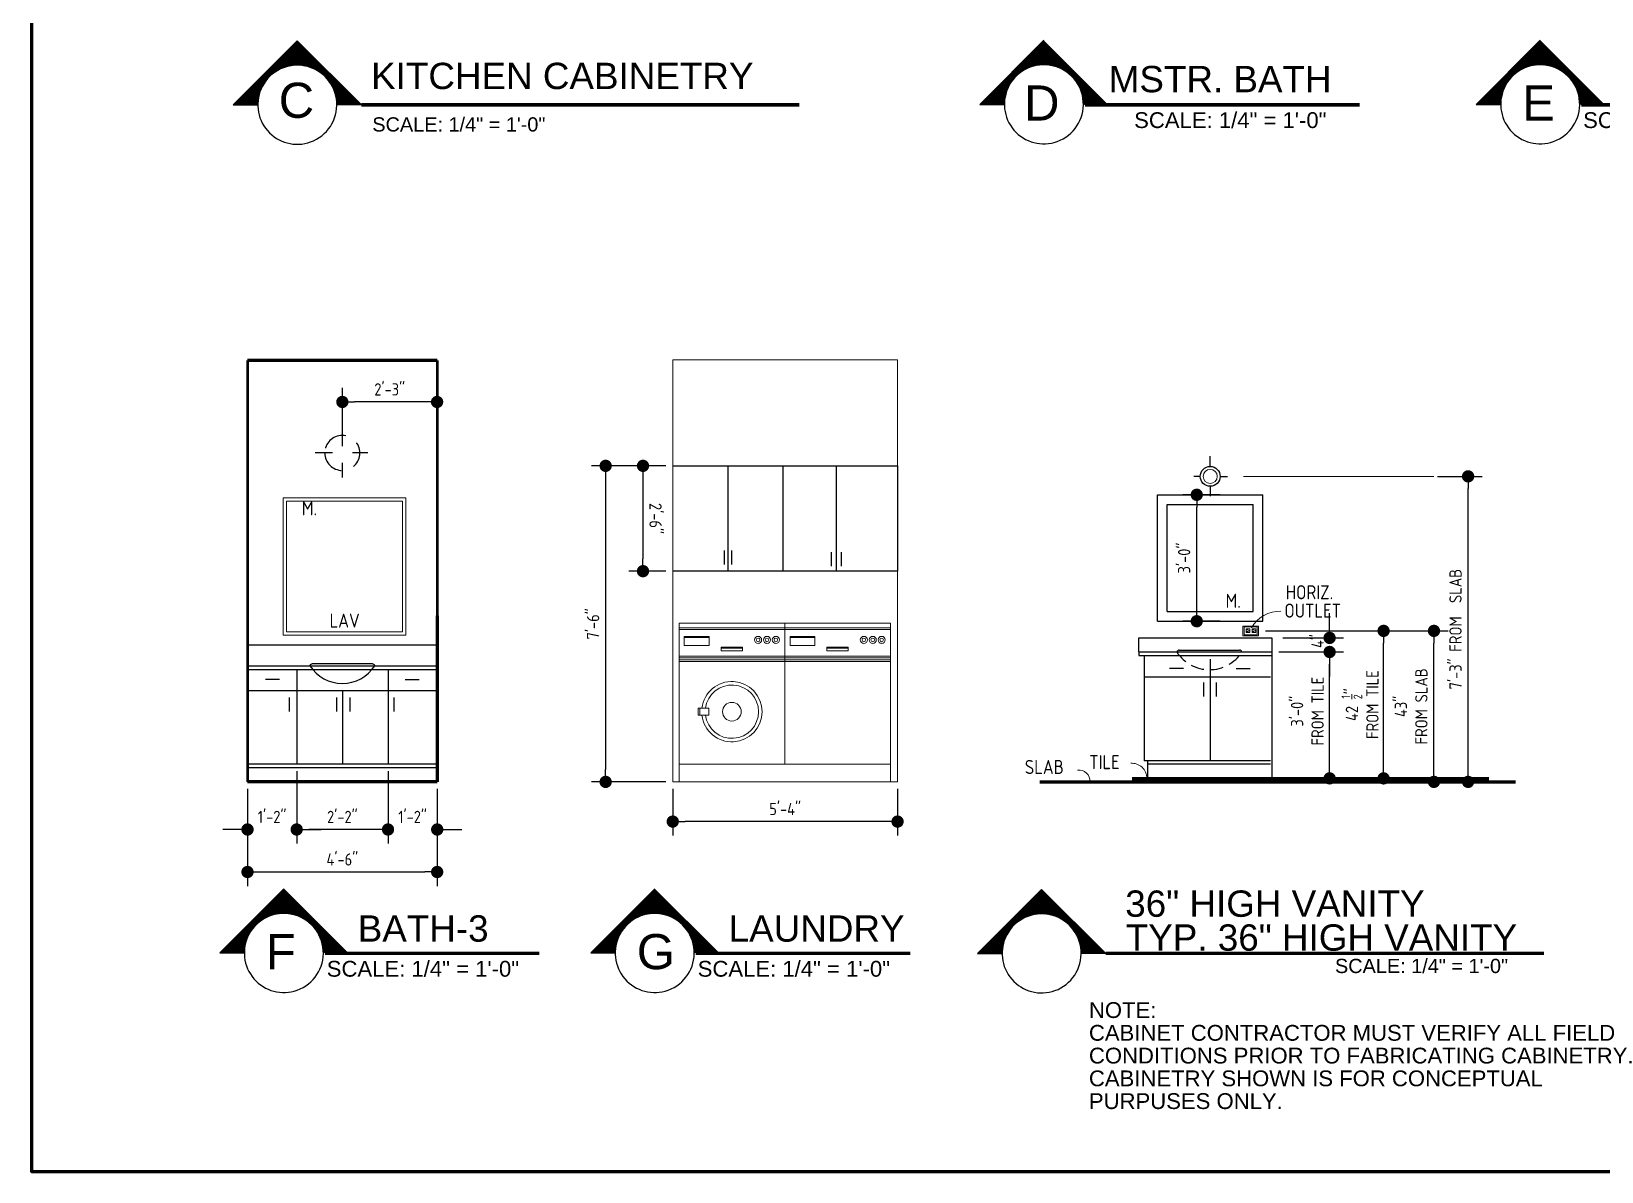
# Model space of a CAD drawing. Header units: feet. Extents: x 57903 to 63568, y -124112 to -112262.
# Drawn here: x 58342.2 to 58789.2, y -124112 to -123787.4 of the extents above; entities that cross this region are included whole.
import ezdxf

# ---------------------------------------------------------------- set-up
doc = ezdxf.new("R2010")
doc.units = ezdxf.units.FT
doc.header["$LTSCALE"] = 30
doc.header["$MEASUREMENT"] = 0
for name, pattern in [('HIDDEN', [0.375, 0.25, -0.125]), ('Hidden 1_8_', [0.1875, 0.125, -0.0625]), ('Solid', [0])]:
    doc.linetypes.add(name, pattern=pattern)
for name, color, linetype, lineweight in [('CABS', 3, 'Continuous', 13), ('DIMS', 137, 'Continuous', 15), ('HATCH', 123, 'Continuous', 0), ('L1', 251, 'Continuous', 13), ('WALL', 7, 'Continuous', 50), ('WALLS', 7, 'Continuous', 60)]:
    doc.layers.add(name, color=color, linetype=linetype, lineweight=lineweight)
for name, color, linetype in [('DETAILS2', 9, 'Continuous'), ('DIM', 4, 'Continuous'), ('ELECTRICAL', 164, 'HIDDEN')]:
    doc.layers.add(name, color=color, linetype=linetype)
doc.styles.add('ARCH', font='ARCHITXT.SHX')
doc.styles.add('SWIS72', font='swissel.ttf', dxfattribs={"height": 4.5})
doc.styles.add('TEXT1', font='ARCHITXT.shx')
doc.dimstyles.new('ARCHITECTURAL', dxfattribs={"dimtxt": 3.5, "dimasz": 3.5, "dimexe": 4, "dimexo": 2, "dimgap": 1.5, "dimtad": 1, "dimdec": 1, "dimzin": 3, "dimdsep": 46, "dimlunit": 4, "dimtxsty": 'ARCH', "dimblk": 'DOT', "dimcen": 0.0625, "dimadec": 0, "dimazin": 0, "dimtfac": 1, "dimtdec": 1, "dimtix": 1, "dimtofl": 0, "dimtmove": 1, "dimatfit": 2, "dimldrblk": 'DOTSMALL', "dimfxl": 1, "dimtolj": 1, "dimtzin": 0, "dimarcsym": 0})

# ---------------------------------------------------------------- blocks, each defined once
blk = doc.blocks.new('_Dot')
at = {"layer": 'DIMS', "color": 0, "lineweight": -2}
blk.add_line((-0.5, 0), (-1, 0), dxfattribs=at)
at = {"layer": 'DIMS', "color": 0, "const_width": 0.5}
blk.add_lwpolyline([(-0.25, 0, 1), (0.25, 0, 1)], format="xyb", close=True, dxfattribs=at)
blk = doc.blocks.new('*D802')
at = {"layer": 'Defpoints', "color": 0, "transparency": 16777216}
for p in [(58417.69, -123996.06, 0.08), (58403.69, -124001.07, 0), (58403.69, -124014.63)]:
    blk.add_point(p, dxfattribs=at)
at = {"layer": 'DIMS', "color": 0, "lineweight": -2, "transparency": 16777216}
for p, q in [((58417.69, -123998.06), (58417.69, -124018.63)), ((58403.69, -124003.07), (58403.69, -124018.63)), ((58400.19, -124014.63), (58396.69, -124014.63)), ((58421.19, -124014.63), (58424.69, -124014.63))]:
    blk.add_line(p, q, dxfattribs=at)
at = {"layer": 'DIMS', "color": 0, "lineweight": -2, "transparency": 16777216, "xscale": 3.5, "yscale": 3.5, "zscale": 3.5}
blk.add_blockref('_Dot', (58403.69, -124014.63), dxfattribs=at)
at = {"layer": 'DIMS', "color": 0, "lineweight": -2, "transparency": 16777216, "xscale": 3.5, "yscale": 3.5, "zscale": 3.5, "rotation": 180}
blk.add_blockref('_Dot', (58417.69, -124014.63), dxfattribs=at)
at = {"layer": 'DIMS', "color": 0, "transparency": 16777216, "insert": (58410.69, -124011.05), "char_height": 3.5, "attachment_point": 5, "style": 'ARCH'}
blk.add_mtext('\\A1;1\'-2"', dxfattribs=at)
blk = doc.blocks.new('_DotSmall')
at = {"layer": 'DIMS', "color": 0, "const_width": 0.5}
blk.add_lwpolyline([(-0.0625, 0, 1), (0.0625, 0, 1)], format="xyb", close=True, dxfattribs=at)
blk = doc.blocks.new('*D803')
at = {"layer": 'Defpoints', "color": 0, "transparency": 16777216}
for p in [(58443.69, -123996.06, 0.09), (58457.69, -124001.07), (58457.69, -124014.63)]:
    blk.add_point(p, dxfattribs=at)
at = {"layer": 'DIMS', "color": 0, "lineweight": -2, "transparency": 16777216}
for p, q in [((58443.69, -123998.06), (58443.69, -124018.63)), ((58457.69, -124003.07), (58457.69, -124018.63)), ((58440.19, -124014.63), (58436.69, -124014.63)), ((58461.19, -124014.63), (58464.69, -124014.63))]:
    blk.add_line(p, q, dxfattribs=at)
at = {"layer": 'DIMS', "color": 0, "lineweight": -2, "transparency": 16777216, "xscale": 3.5, "yscale": 3.5, "zscale": 3.5}
blk.add_blockref('_Dot', (58443.69, -124014.63), dxfattribs=at)
at = {"layer": 'DIMS', "color": 0, "lineweight": -2, "transparency": 16777216, "xscale": 3.5, "yscale": 3.5, "zscale": 3.5, "rotation": 180}
blk.add_blockref('_Dot', (58457.69, -124014.63), dxfattribs=at)
at = {"layer": 'DIMS', "color": 0, "transparency": 16777216, "insert": (58450.69, -124011.05), "char_height": 3.5, "attachment_point": 5, "style": 'ARCH'}
blk.add_mtext('\\A1;1\'-2"', dxfattribs=at)
blk = doc.blocks.new('*D806')
at = {"layer": 'Defpoints', "color": 0, "transparency": 16777216}
for p in [(58403.69, -124005.33, -10.15), (58457.69, -124005.33, -10.15), (58457.69, -124026.73)]:
    blk.add_point(p, dxfattribs=at)
at = {"layer": 'DIMS', "color": 0, "lineweight": -2, "transparency": 16777216}
for p, q in [((58403.69, -124007.33), (58403.69, -124030.73)), ((58457.69, -124007.33), (58457.69, -124030.73)), ((58407.19, -124026.73), (58454.19, -124026.73))]:
    blk.add_line(p, q, dxfattribs=at)
at = {"layer": 'DIMS', "color": 0, "lineweight": -2, "transparency": 16777216, "xscale": 3.5, "yscale": 3.5, "zscale": 3.5, "rotation": 180}
blk.add_blockref('_Dot', (58403.69, -124026.73), dxfattribs=at)
at = {"layer": 'DIMS', "color": 0, "lineweight": -2, "transparency": 16777216, "xscale": 3.5, "yscale": 3.5, "zscale": 3.5}
blk.add_blockref('_Dot', (58457.69, -124026.73), dxfattribs=at)
at = {"layer": 'DIMS', "color": 0, "transparency": 16777216, "insert": (58430.69, -124023.15), "char_height": 3.5, "attachment_point": 5, "style": 'ARCH'}
blk.add_mtext('\\A1;4\'-6"', dxfattribs=at)
blk = doc.blocks.new('*D822')
at = {"layer": 'Defpoints', "color": 0, "linetype": 'Solid', "transparency": 16777216}
for p in [(58430.69, -123892.88), (58430.69, -123907.43, -10), (58457.66, -123917.91)]:
    blk.add_point(p, dxfattribs=at)
at = {"layer": 'DIMS', "color": 0, "linetype": 'Solid', "lineweight": -2, "transparency": 16777216}
for p, q in [((58430.69, -123905.43), (58430.69, -123888.88)), ((58457.66, -123915.91), (58457.66, -123888.88)), ((58454.16, -123892.88), (58434.19, -123892.88))]:
    blk.add_line(p, q, dxfattribs=at)
at = {"layer": 'DIMS', "color": 0, "linetype": 'Solid', "lineweight": -2, "transparency": 16777216, "xscale": 3.5, "yscale": 3.5, "zscale": 3.5, "rotation": 180}
blk.add_blockref('_Dot', (58430.69, -123892.88), dxfattribs=at)
at = {"layer": 'DIMS', "color": 0, "linetype": 'Solid', "lineweight": -2, "transparency": 16777216, "xscale": 3.5, "yscale": 3.5, "zscale": 3.5}
blk.add_blockref('_Dot', (58457.66, -123892.88), dxfattribs=at)
at = {"layer": 'DIMS', "color": 0, "linetype": 'Solid', "transparency": 16777216, "insert": (58444.17, -123889.3), "char_height": 3.5, "attachment_point": 5, "style": 'ARCH'}
blk.add_mtext('\\A1;2\'-3"', dxfattribs=at)
blk = doc.blocks.new('A$C558A7ABC')
at = {"layer": 'ELECTRICAL'}
for p, q in [((7.23, 9.81), (7.23, 14.28)), ((0, 6.96), (4.38, 6.96)), ((10.08, 6.96), (14.95, 6.96)), ((7.23, 0), (7.23, 4.1))]:
    blk.add_line(p, q, dxfattribs=at)
blk.add_circle((7.23, 6.96), 4.99, dxfattribs=at)
blk = doc.blocks.new('*D825')
at = {"layer": 'Defpoints', "color": 0, "linetype": 'Solid', "transparency": 16777216}
for p in [(58417.69, -123996.06, -10.07), (58443.69, -123996.06, -10.06), (58417.69, -124014.63)]:
    blk.add_point(p, dxfattribs=at)
at = {"layer": 'DIMS', "color": 0, "linetype": 'Solid', "lineweight": -2, "transparency": 16777216}
for p, q in [((58417.69, -123998.06), (58417.69, -124018.63)), ((58443.69, -123998.06), (58443.69, -124018.63)), ((58440.19, -124014.63), (58421.19, -124014.63))]:
    blk.add_line(p, q, dxfattribs=at)
at = {"layer": 'DIMS', "color": 0, "linetype": 'Solid', "lineweight": -2, "transparency": 16777216, "xscale": 3.5, "yscale": 3.5, "zscale": 3.5, "rotation": 180}
blk.add_blockref('_Dot', (58417.69, -124014.63), dxfattribs=at)
at = {"layer": 'DIMS', "color": 0, "linetype": 'Solid', "lineweight": -2, "transparency": 16777216, "xscale": 3.5, "yscale": 3.5, "zscale": 3.5}
blk.add_blockref('_Dot', (58443.69, -124014.63), dxfattribs=at)
at = {"layer": 'DIMS', "color": 0, "linetype": 'Solid', "transparency": 16777216, "insert": (58430.69, -124011.05), "char_height": 3.5, "attachment_point": 5, "style": 'ARCH'}
blk.add_mtext('\\A1;2\'-2"', dxfattribs=at)
blk = doc.blocks.new('*D832')
at = {"layer": 'Defpoints', "color": 0, "transparency": 16777216}
for p in [(58524.75, -123911.07, -0.35), (58516.28, -123941.07), (58524.75, -123941.07, -1.07)]:
    blk.add_point(p, dxfattribs=at)
at = {"layer": 'DIMS', "color": 0, "lineweight": -2, "transparency": 16777216}
for p, q in [((58522.75, -123911.07), (58512.28, -123911.07)), ((58516.28, -123914.57), (58516.28, -123937.57)), ((58522.75, -123941.07), (58512.28, -123941.07))]:
    blk.add_line(p, q, dxfattribs=at)
at = {"layer": 'DIMS', "color": 0, "lineweight": -2, "transparency": 16777216, "xscale": 3.5, "yscale": 3.5, "zscale": 3.5}
for p, rotation in [((58516.28, -123911.07), 90.00053944733776), ((58516.28, -123941.07), 270.0005394473377)]:
    blk.add_blockref('_Dot', p, dxfattribs=dict(at, rotation=rotation))
at = {"layer": 'DIMS', "color": 0, "transparency": 16777216, "insert": (58519.86, -123926.07), "char_height": 3.5, "attachment_point": 5, "rotation": 270.0005, "style": 'ARCH'}
blk.add_mtext('\\A1;2\'-6"', dxfattribs=at)
blk = doc.blocks.new('*D833')
at = {"layer": 'Defpoints', "color": 0, "transparency": 16777216}
for p in [(58524.75, -124001.07), (58588.75, -124001.07), (58524.75, -124012.37)]:
    blk.add_point(p, dxfattribs=at)
at = {"layer": 'DIMS', "color": 0, "lineweight": -2, "transparency": 16777216}
for p, q in [((58524.75, -124003.07), (58524.75, -124016.37)), ((58588.75, -124003.07), (58588.75, -124016.37)), ((58585.25, -124012.37), (58528.25, -124012.37))]:
    blk.add_line(p, q, dxfattribs=at)
at = {"layer": 'DIMS', "color": 0, "lineweight": -2, "transparency": 16777216, "xscale": 3.5, "yscale": 3.5, "zscale": 3.5, "rotation": 180}
blk.add_blockref('_Dot', (58524.75, -124012.37), dxfattribs=at)
at = {"layer": 'DIMS', "color": 0, "lineweight": -2, "transparency": 16777216, "xscale": 3.5, "yscale": 3.5, "zscale": 3.5}
blk.add_blockref('_Dot', (58588.75, -124012.37), dxfattribs=at)
at = {"layer": 'DIMS', "color": 0, "transparency": 16777216, "insert": (58556.75, -124008.79), "char_height": 3.5, "attachment_point": 5, "style": 'ARCH'}
blk.add_mtext('\\A1;5\'-4"', dxfattribs=at)
blk = doc.blocks.new('*D834')
at = {"layer": 'Defpoints', "color": 0, "linetype": 'Solid', "transparency": 16777216}
for p in [(58524.75, -123911.07, -0.02), (58505.65, -124001.07), (58524.75, -124001.07, -0.02)]:
    blk.add_point(p, dxfattribs=at)
at = {"layer": 'DIMS', "color": 0, "linetype": 'Solid', "lineweight": -2, "transparency": 16777216}
for p, q in [((58522.75, -123911.07), (58501.65, -123911.07)), ((58505.65, -123914.57), (58505.65, -123997.57)), ((58522.75, -124001.07), (58501.65, -124001.07))]:
    blk.add_line(p, q, dxfattribs=at)
at = {"layer": 'DIMS', "color": 0, "linetype": 'Solid', "lineweight": -2, "transparency": 16777216, "xscale": 3.5, "yscale": 3.5, "zscale": 3.5}
for p, rotation in [((58505.65, -123911.07), 90), ((58505.65, -124001.07), 270)]:
    blk.add_blockref('_Dot', p, dxfattribs=dict(at, rotation=rotation))
at = {"layer": 'DIMS', "color": 0, "linetype": 'Solid', "transparency": 16777216, "insert": (58502.07, -123956.07), "char_height": 3.5, "attachment_point": 5, "rotation": 90, "style": 'ARCH'}
blk.add_mtext('\\A1;7\'-6"', dxfattribs=at)
blk = doc.blocks.new('*D836')
at = {"layer": 'Defpoints', "color": 0, "transparency": 16777216}
for p in [(58695.28, -123964.07), (58711.75, -123964.07), (58695.28, -124000.07)]:
    blk.add_point(p, dxfattribs=at)
at = {"layer": 'DIMS', "color": 0, "lineweight": -2, "transparency": 16777216}
for p, q in [((58697.28, -123964.07), (58715.75, -123964.07)), ((58711.75, -123996.57), (58711.75, -123967.57)), ((58697.28, -124000.07), (58715.75, -124000.07))]:
    blk.add_line(p, q, dxfattribs=at)
at = {"layer": 'DIMS', "color": 0, "lineweight": -2, "transparency": 16777216, "xscale": 3.5, "yscale": 3.5, "zscale": 3.5}
for p, rotation in [((58711.75, -123964.07), 90), ((58711.75, -124000.07), 270)]:
    blk.add_blockref('_Dot', p, dxfattribs=dict(at, rotation=rotation))
at = {"layer": 'DIMS', "color": 0, "transparency": 16777216, "insert": (58705.41, -123980.93), "char_height": 3.5, "attachment_point": 5, "rotation": 90, "style": 'ARCH'}
blk.add_mtext('\\A1;3\'-0"\\PFROM TILE', dxfattribs=at)
blk = doc.blocks.new('*D837')
at = {"layer": 'Defpoints', "color": 0, "transparency": 16777216}
for p in [(58740.48, -123914.07), (58751.18, -123914.07), (58738.49, -124001.07, -23.68)]:
    blk.add_point(p, dxfattribs=at)
at = {"layer": 'DIMS', "color": 0, "lineweight": -2, "transparency": 16777216}
for p, q in [((58742.48, -123914.07), (58755.18, -123914.07)), ((58751.18, -123997.57), (58751.18, -123917.57)), ((58740.49, -124001.07), (58755.18, -124001.07))]:
    blk.add_line(p, q, dxfattribs=at)
at = {"layer": 'DIMS', "color": 0, "lineweight": -2, "transparency": 16777216, "xscale": 3.5, "yscale": 3.5, "zscale": 3.5}
for p, rotation in [((58751.18, -123914.07), 90), ((58751.18, -124001.07), 270)]:
    blk.add_blockref('_Dot', p, dxfattribs=dict(at, rotation=rotation))
at = {"layer": 'DIMS', "color": 0, "transparency": 16777216, "insert": (58747.6, -123957.57), "char_height": 3.5, "attachment_point": 5, "rotation": 90, "style": 'ARCH'}
blk.add_mtext('\\A1;7\'-3" FROM  SLAB', dxfattribs=at)
blk = doc.blocks.new('LT')
at = {"layer": 'ELECTRICAL', "linetype": 'Continuous'}
for p, q in [((0, 2.83), (0, 5.75)), ((-2.83, 0), (-4.69, 0)), ((2.83, 0), (4.95, 0)), ((0, -2.83), (0, -5.6))]:
    blk.add_line(p, q, dxfattribs=at)
blk.add_circle((0, 0), 2.83, dxfattribs=at)
blk = doc.blocks.new('*D838')
at = {"layer": 'Defpoints', "color": 0, "transparency": 16777216}
for p in [(58691.54, -123958.07, -10), (58741.46, -123958.07), (58729.32, -124001.07)]:
    blk.add_point(p, dxfattribs=at)
at = {"layer": 'DIMS', "color": 0, "lineweight": -2, "transparency": 16777216}
for p, q in [((58693.54, -123958.07), (58745.46, -123958.07)), ((58741.46, -123997.57), (58741.46, -123961.57)), ((58731.32, -124001.07), (58745.46, -124001.07))]:
    blk.add_line(p, q, dxfattribs=at)
at = {"layer": 'DIMS', "color": 0, "lineweight": -2, "transparency": 16777216, "xscale": 3.5, "yscale": 3.5, "zscale": 3.5}
for p, rotation in [((58741.46, -123958.07), 90), ((58741.46, -124001.07), 270)]:
    blk.add_blockref('_Dot', p, dxfattribs=dict(at, rotation=rotation))
at = {"layer": 'DIMS', "color": 0, "transparency": 16777216, "insert": (58734.96, -123979.57), "char_height": 3.5, "attachment_point": 5, "rotation": 90, "style": 'ARCH'}
blk.add_mtext('\\A1;43" \\PFROM SLAB', dxfattribs=at)
blk = doc.blocks.new('*D839')
at = {"layer": 'Defpoints', "color": 0, "transparency": 16777216}
for p in [(58673.93, -123919.32), (58682.58, -123919.32, 13.68), (58682.58, -123955.32, 13.68)]:
    blk.add_point(p, dxfattribs=at)
at = {"layer": 'DIMS', "color": 0, "lineweight": -2, "transparency": 16777216}
for p, q in [((58680.58, -123919.32), (58669.93, -123919.32)), ((58673.93, -123951.82), (58673.93, -123922.82)), ((58680.58, -123955.32), (58669.93, -123955.32))]:
    blk.add_line(p, q, dxfattribs=at)
at = {"layer": 'DIMS', "color": 0, "lineweight": -2, "transparency": 16777216, "xscale": 3.5, "yscale": 3.5, "zscale": 3.5}
for p, rotation in [((58673.93, -123919.32), 90), ((58673.93, -123955.32), 270)]:
    blk.add_blockref('_Dot', p, dxfattribs=dict(at, rotation=rotation))
at = {"layer": 'DIMS', "color": 0, "transparency": 16777216, "insert": (58670.34, -123937.32), "char_height": 3.5, "attachment_point": 5, "rotation": 90, "style": 'ARCH'}
blk.add_mtext('\\A1;3\'-0"', dxfattribs=at)
blk = doc.blocks.new('*D840')
at = {"layer": 'Defpoints', "color": 0, "transparency": 16777216}
for p in [(58696.41, -123960.07), (58711.75, -123960.07), (58706.52, -123964.07)]:
    blk.add_point(p, dxfattribs=at)
at = {"layer": 'DIMS', "color": 0, "lineweight": -2, "transparency": 16777216}
for p, q in [((58711.75, -123956.57), (58711.75, -123953.07)), ((58698.41, -123960.07), (58715.75, -123960.07)), ((58708.52, -123964.07), (58715.75, -123964.07)), ((58711.75, -123967.57), (58711.75, -123971.07))]:
    blk.add_line(p, q, dxfattribs=at)
at = {"layer": 'DIMS', "color": 0, "lineweight": -2, "transparency": 16777216, "xscale": 3.5, "yscale": 3.5, "zscale": 3.5}
for p, rotation in [((58711.75, -123960.07), 270), ((58711.75, -123964.07), 90)]:
    blk.add_blockref('_Dot', p, dxfattribs=dict(at, rotation=rotation))
at = {"layer": 'DIMS', "color": 0, "transparency": 16777216, "insert": (58708.33, -123960.96), "char_height": 3.5, "attachment_point": 5, "rotation": 90, "style": 'ARCH'}
blk.add_mtext('\\A1;4"', dxfattribs=at)
blk = doc.blocks.new('*D841')
at = {"layer": 'Defpoints', "color": 0, "transparency": 16777216}
for p in [(58723.5, -123958.07, -13.68), (58727.12, -123958.07), (58723.5, -124000.07, 12.56)]:
    blk.add_point(p, dxfattribs=at)
at = {"layer": 'DIMS', "color": 0, "lineweight": -2, "transparency": 16777216}
for p, q in [((58725.5, -123958.07), (58731.12, -123958.07)), ((58727.12, -123996.57), (58727.12, -123961.57)), ((58725.5, -124000.07), (58731.12, -124000.07))]:
    blk.add_line(p, q, dxfattribs=at)
at = {"layer": 'DIMS', "color": 0, "lineweight": -2, "transparency": 16777216, "xscale": 3.5, "yscale": 3.5, "zscale": 3.5}
for p, rotation in [((58727.12, -123958.07), 90), ((58727.12, -124000.07), 270)]:
    blk.add_blockref('_Dot', p, dxfattribs=dict(at, rotation=rotation))
at = {"layer": 'DIMS', "color": 0, "transparency": 16777216, "insert": (58720.42, -123979.07), "char_height": 3.5, "attachment_point": 5, "rotation": 90, "style": 'ARCH'}
blk.add_mtext('\\A1;42 {\\H0.7x;\\S1/2;}"\\PFROM TILE', dxfattribs=at)

msp = doc.modelspace()

# ---------------------------------------------------------------- hatches: boundary and pattern name
at = {"layer": 'DIM'}
h = msp.add_hatch(dxfattribs=at)
h.set_pattern_fill('ANSI31', color=256, scale=1.5, angle=180, style=0)
h.set_pattern_definition([(135, (124762.95649, -107805.06085), (0.13258252147, 0.13258252147), [])])
h.paths.add_polyline_path([(58417.86, -123790.02), (58436.1, -123808.25), (58429.11, -123808.25, 0.781311), (58407.93, -123802.97, 0.122769), (58406.61, -123808.25), (58399.62, -123808.25)])
h = msp.add_hatch(dxfattribs=at)
h.set_pattern_fill('ANSI31', color=256, scale=1.5, angle=180, style=0)
h.set_pattern_definition([(135, (125404.79876, -107804.94267), (0.13258252147, 0.13258252147), [])])
h.paths.add_polyline_path([(58630.41, -123789.9), (58648.65, -123808.13), (58641.66, -123808.13, 0.781311), (58620.48, -123802.85, 0.122769), (58619.16, -123808.13), (58612.17, -123808.13)])
h = msp.add_hatch(dxfattribs=at)
h.set_pattern_fill('ANSI31', color=256, scale=1.5, angle=180, style=0)
h.set_pattern_definition([(135, (124482.61906, -108046.72095), (0.13258252147, 0.13258252147), [])])
h.paths.add_polyline_path([(58629.77, -124031.68), (58648.01, -124049.91), (58641.02, -124049.91, 0.781311), (58619.84, -124044.63, 0.122769), (58618.52, -124049.91), (58611.53, -124049.91)])
at = {"layer": 'DIMS'}
h = msp.add_hatch(dxfattribs=at)
h.set_pattern_fill('ANSI31', color=256, scale=1.5, angle=180, style=0)
h.set_pattern_definition([(135, (125012.68272, -107804.94267), (0.13258252147, 0.13258252147), [])])
h.paths.add_polyline_path([(58771.71, -123789.9), (58789.95, -123808.13), (58782.96, -123808.13, 0.781311), (58761.78, -123802.85, 0.122769), (58760.46, -123808.13), (58753.47, -123808.13)])
h = msp.add_hatch(dxfattribs=at)
h.set_pattern_fill('ANSI31', color=256, scale=1.5, angle=180, style=0)
h.set_pattern_definition([(135, (124921.57826, -108046.60277), (0.13258252147, 0.13258252147), [])])
h.paths.add_polyline_path([(58414.03, -124031.56), (58432.27, -124049.79), (58425.28, -124049.79, 0.781311), (58404.09, -124044.51, 0.122769), (58402.78, -124049.79), (58395.79, -124049.79)])
h = msp.add_hatch(dxfattribs=at)
h.set_pattern_fill('ANSI31', color=256, scale=1.5, angle=180, style=0)
h.set_pattern_definition([(135, (125333.4489, -108046.60277), (0.13258252147, 0.13258252147), [])])
h.paths.add_polyline_path([(58519.63, -124031.56), (58537.87, -124049.79), (58530.88, -124049.79, 0.781311), (58509.7, -124044.51, 0.122769), (58508.38, -124049.79), (58501.4, -124049.79)])

# ---------------------------------------------------------------- linework, layer by layer
at = {"color": 8, "lineweight": 0, "ltscale": 8}
for p, q in [((58526.53, -124001.07, -9.77), (58526.53, -123955.91, -9.77)), ((58526.53, -123957.18, -9.77), (58556.64, -123957.18, -9.77)), ((58556.64, -123996.05, -9.77), (58556.64, -123955.91, -9.77)), ((58586.75, -123957.18, -9.77), (58556.64, -123957.18, -9.77)), ((58586.75, -124001.07, -9.77), (58586.75, -123955.91, -9.77)), ((58526.53, -123957.69, -9.77), (58556.64, -123957.69, -9.77)), ((58535.13, -123959.71, -9.77), (58528.04, -123959.71, -9.77)), ((58528.04, -123962.24, -9.77), (58528.04, -123959.71, -9.77)), ((58528.04, -123959.92, -9.77), (58535.13, -123959.92, -9.77)), ((58535.13, -123962.24, -9.77), (58535.13, -123959.71, -9.77)), ((58556.64, -123957.69, -9.77), (58586.75, -123957.69, -9.77)), ((58558.16, -123962.24, -9.77), (58558.16, -123959.71, -9.77)), ((58565.24, -123959.71, -9.77), (58558.16, -123959.71, -9.77)), ((58558.16, -123959.92, -9.77), (58565.24, -123959.92, -9.77)), ((58565.24, -123962.24, -9.77), (58565.24, -123959.71, -9.77)), ((58526.53, -123965.27, -9.77), (58556.64, -123965.27, -9.77)), ((58526.53, -123965.78, -9.77), (58556.64, -123965.78, -9.77)), ((58526.53, -123966.29, -9.77), (58556.64, -123966.29, -9.77)), ((58535.13, -123962.24, -9.77), (58528.04, -123962.24, -9.77)), ((58538.54, -123962.75, -9.77), (58544.62, -123962.75, -9.77)), ((58538.54, -123962.75, -9.77), (58538.54, -123963.76, -9.77)), ((58538.54, -123962.96, -9.77), (58544.62, -123962.96, -9.77)), ((58538.54, -123963.76, -9.77), (58544.62, -123963.76, -9.77)), ((58544.62, -123962.75, -9.77), (58544.62, -123963.76, -9.77)), ((58556.64, -123965.27, -9.77), (58586.75, -123965.27, -9.77)), ((58556.64, -123965.78, -9.77), (58586.75, -123965.78, -9.77)), ((58556.64, -123966.29, -9.77), (58586.75, -123966.29, -9.77)), ((58565.24, -123962.24, -9.77), (58558.16, -123962.24, -9.77)), ((58568.66, -123962.75, -9.77), (58568.66, -123963.76, -9.77)), ((58568.66, -123962.75, -9.77), (58574.73, -123962.75, -9.77)), ((58568.66, -123962.96, -9.77), (58574.73, -123962.96, -9.77)), ((58568.66, -123963.76, -9.77), (58574.73, -123963.76, -9.77)), ((58574.73, -123962.75, -9.77), (58574.73, -123963.76, -9.77)), ((58526.53, -123966.79, -9.77), (58556.64, -123966.79, -9.77)), ((58556.64, -123966.79, -9.77), (58586.75, -123966.79, -9.77)), ((58531.97, -123982.1, -9.77), (58531.97, -123980.07, -9.77)), ((58535, -123980.07, -9.77), (58531.97, -123980.07, -9.77)), ((58535, -123982.1, -9.77), (58531.97, -123982.1, -9.77)), ((58532.47, -123982.1, -9.77), (58532.47, -123980.07, -9.77)), ((58535, -123982.1, -9.77), (58535, -123980.07, -9.77)), ((58526.53, -123996.05, -9.77), (58586.75, -123996.05, -9.77))]:
    msp.add_line(p, q, dxfattribs=at)
at = {"color": 8, "lineweight": 0, "ltscale": 8, "elevation": -9.77}
msp.add_lwpolyline([(58526.53, -123955.91), (58586.75, -123955.91)], dxfattribs=at)
at = {"color": 8, "lineweight": 0, "ltscale": 8}
for centre, radius in [((58549.05, -123960.64, -9.77), 1.01), ((58549.05, -123960.64, -9.77), 0.506), ((58551.58, -123960.64, -9.77), 1.01), ((58551.58, -123960.64, -9.77), 0.506), ((58554.11, -123960.64, -9.77), 1.01), ((58554.11, -123960.64, -9.77), 0.506), ((58579.16, -123960.64, -9.77), 1.01), ((58579.16, -123960.64, -9.77), 0.506), ((58581.69, -123960.64, -9.77), 1.01), ((58581.69, -123960.64, -9.77), 0.506), ((58584.22, -123960.64, -9.77), 1.01), ((58584.22, -123960.64, -9.77), 0.506), ((58541.58, -123981.08, -9.77), 2.66)]:
    msp.add_circle(centre, radius, dxfattribs=at)
for radius, start, end in [(8.6, 186.7563, 173.2437), (7.59, 187.6623, 172.3377)]:
    msp.add_arc((58541.58, -123981.08, -9.77), radius, start, end, dxfattribs=at)
at = {"layer": 'CABS'}
msp.add_line((58524.75, -123911.07, -9.77), (58524.75, -123941.07, -9.77), dxfattribs=at)
at = {"layer": 'CABS', "elevation": 0.37}
for points in [[(58448.8, -123920.14), (58413.83, -123920.14), (58413.83, -123959.32), (58448.8, -123959.32)], [(58447.8, -123921.14), (58414.83, -123921.14), (58414.83, -123958.32), (58447.8, -123958.32)]]:
    msp.add_lwpolyline(points, close=True, dxfattribs=at)
at = {"layer": 'DETAILS2', "color": 3}
for p, q in [((58524.75, -123911.07, -10.12), (58588.75, -123911.07, -9.37)), ((58540.41, -123911.07, -10.35), (58540.41, -123941.07, -10.37)), ((58556.13, -123911.07, -10.35), (58556.13, -123941.07, -10.37)), ((58571.29, -123911.07, -10.35), (58571.29, -123941.07, -10.37)), ((58588.74, -123911.07, -10.14), (58588.74, -123941.07, -10.15)), ((58588.74, -123941.07, -10.82), (58524.75, -123941.07, -10.84))]:
    msp.add_line(p, q, dxfattribs=at)
at = {"layer": 'DETAILS2', "color": 133}
for p, q in [((58662.75, -123919.32, 13.93), (58692.78, -123919.32, 13.93)), ((58662.75, -123955.32, 13.93), (58662.75, -123919.32, 13.93)), ((58692.78, -123955.32, 13.93), (58692.78, -123919.32, 13.93)), ((58665.5, -123922.07, 13.93), (58690.03, -123922.07, 13.93)), ((58665.5, -123952.57, 13.93), (58665.5, -123922.07, 13.93)), ((58690.03, -123952.57, 13.93), (58690.03, -123922.07, 13.93)), ((58665.5, -123952.57, 13.93), (58690.03, -123952.57, 13.93)), ((58662.75, -123955.32, 13.93), (58692.78, -123955.32, 13.93)), ((58403.69, -123962.06, -9.62), (58457.69, -123962.06, -9.65)), ((58657.43, -123960.07, 13.93), (58695.28, -123960.07, 13.93)), ((58657.43, -123964.07, 13.93), (58657.43, -123960.07, 13.93)), ((58695.28, -123960.07, 13.93), (58695.28, -124000.07, 13.93)), ((58403.69, -123964.07, -9.64), (58403.69, -123997.07, -9.64)), ((58657.43, -123964.07, 13.93), (58695.28, -123964.07, 13.93)), ((58657.43, -123964.07, 13.93), (58657.43, -123965.07, 13.93)), ((58657.43, -123965.07, 13.93), (58695.28, -123965.07, 13.93)), ((58658.93, -123965.07, 13.93), (58658.93, -123995.07, 13.93)), ((58677.76, -123966.15, 45.77), (58677.76, -123995.07, 31.83)), ((58403.69, -123968.06, -9.62), (58457.69, -123968.06, -9.65)), ((58403.69, -123969.06, -9.62), (58457.69, -123969.06, -9.65)), ((58417.69, -123969.06, -9.68), (58417.69, -123996.07, -9.68)), ((58443.69, -123969.06, -9.67), (58443.69, -123996.06, -9.67)), ((58403.69, -123975.06, -9.62), (58457.69, -123975.06, -9.65)), ((58430.69, -123975.06, -9.63), (58430.69, -123996.06, -9.63)), ((58658.93, -123971.15, 19.4), (58694.93, -123971.15, 43.09)), ((58457.69, -123996.07, -5.71), (58403.69, -123996.07, -9.64)), ((58457.69, -123997.07, -5.71), (58403.69, -123997.07, -9.64)), ((58694.93, -123995.07, 37.61), (58658.93, -123995.07, 13.93)), ((58659.93, -123995.07, 13.93), (58659.93, -124000.07, 13.93)), ((58694.93, -123996.07, 37.61), (58659.93, -123996.07, 13.93))]:
    msp.add_line(p, q, dxfattribs=at)
at = {"layer": 'DETAILS2', "color": 4}
for p, q in [((58539.48, -123939.18, -0.25), (58539.48, -123935.18, -0.25)), ((58541.6, -123939.18, -0.25), (58541.6, -123935.18, -0.25)), ((58569.92, -123939.62, -0.4), (58569.92, -123935.62, -0.4)), ((58572.78, -123939.62, -0.4), (58572.78, -123935.62, -0.4))]:
    msp.add_line(p, q, dxfattribs=at)
at = {"layer": 'DETAILS2', "color": 9}
msp.add_line((58457.69, -123964.04, -20.03), (58457.69, -123953.74, -19.88), dxfattribs=at)
at = {"layer": 'DETAILS2'}
for p, q in [((58668.96, -123963.55, 40.53), (58686.1, -123963.55, 42.28)), ((58439.26, -123967.45, -10.51), (58422.12, -123967.45, -8.76))]:
    msp.add_line(p, q, dxfattribs=at)
for centre, radius, start, end in [((58669.04, -123964.37, 42.28), 0.821, 95.2197, 159.5022), ((58686.03, -123964.37, 42.28), 0.821, 20.4978, 84.7803), ((58422.19, -123968.27, -8.76), 0.821, 95.2197, 159.5022), ((58430.69, -123961.99, -8.76), 11.03, 212.8946, 327.1054), ((58439.18, -123968.27, -8.76), 0.821, 20.4978, 84.7803)]:
    msp.add_arc(centre, radius, start, end, dxfattribs=at)
at = {"layer": 'DETAILS2', "linetype": 'Hidden 1_8_'}
msp.add_arc((58677.53, -123958.09, 42.28), 11.03, 212.8946, 327.1054, dxfattribs=at)
at = {"layer": 'DIM'}
for p, q in [((58399.62, -123808.25, 10.56), (58417.86, -123790.02, 10.56)), ((58436.1, -123808.25, 10.56), (58417.86, -123790.02, 10.56)), ((58612.17, -123808.13, 10.56), (58630.41, -123789.9, 10.56)), ((58399.62, -123808.25, 10.56), (58406.61, -123808.25, 10.56)), ((58436.1, -123808.25, 10.56), (58429.11, -123808.25, 10.56)), ((58612.17, -123808.13, 10.56), (58619.16, -123808.13, 10.56)), ((58753.47, -123808.13, 10.56), (58760.46, -123808.13, 10.56)), ((58666.19, -123968.69, 37.61), (58670.19, -123968.69, 37.61)), ((58685.18, -123968.77, 37.61), (58689.18, -123968.77, 37.61)), ((58412.78, -123971.96, -8.76), (58408.78, -123971.96, -8.76)), ((58448.6, -123971.96, -8.76), (58452.6, -123971.96, -8.76)), ((58675.91, -123976.74, 43.74), (58675.91, -123972.74, 43.74)), ((58679.54, -123976.74, 43.74), (58679.54, -123972.74, 43.74)), ((58415.58, -123977.07, -4.97), (58415.58, -123981.07, -4.97)), ((58429.06, -123977.07, -4.97), (58429.06, -123981.07, -4.97)), ((58432.78, -123977.07, -4.97), (58432.78, -123981.07, -4.97)), ((58445.31, -123977.07, -5.01), (58445.31, -123981.07, -5.01)), ((58611.53, -124049.91, -9.76), (58629.77, -124031.68, -9.76)), ((58648.01, -124049.91, -9.76), (58629.77, -124031.68, -9.76)), ((58395.79, -124049.79, -9.76), (58402.78, -124049.79, -9.76)), ((58501.4, -124049.79, -9.76), (58508.38, -124049.79, -9.76)), ((58611.53, -124049.91, -9.76), (58618.52, -124049.91, -9.76)), ((58648.01, -124049.91, -9.76), (58641.02, -124049.91, -9.76))]:
    msp.add_line(p, q, dxfattribs=at)
at = {"layer": 'DIM', "const_width": 1}
for points, elevation in [([(58436.1, -123808.25), (58560.83, -123808.25)], 10.56), ([(58642.09, -123808.25), (58720.3, -123808.25)], 10.56), ([(58783.39, -123808.25), (58844.47, -123808.25)], 10.56), ([(58425.71, -124049.91), (58486.79, -124049.91)], -9.76), ([(58531.31, -124049.91), (58592.4, -124049.91)], -9.76), ([(58648.01, -124049.91), (58772.74, -124049.91)], -9.76)]:
    msp.add_lwpolyline(points, dxfattribs=dict(at, elevation=elevation))
at = {"layer": 'DIM'}
for centre, start, end in [((58417.86, -123808.25, 10.56), 289.7008, 152.0036), ((58630.41, -123808.13, 10.56), 289.7008, 152.0036), ((58771.71, -123808.13, 10.56), 289.7008, 152.0036), ((58417.86, -123808.25, 10.56), 152.0036, 289.7008), ((58630.41, -123808.13, 10.56), 152.0036, 289.7008), ((58771.71, -123808.13, 10.56), 152.0036, 289.7008), ((58414.03, -124049.79, -9.76), 289.7008, 152.0036), ((58519.63, -124049.79, -9.76), 289.7008, 152.0036), ((58629.77, -124049.91, -9.76), 289.7008, 152.0036), ((58414.03, -124049.79, -9.76), 152.0036, 289.7008), ((58519.63, -124049.79, -9.76), 152.0036, 289.7008), ((58629.77, -124049.91, -9.76), 152.0036, 289.7008)]:
    msp.add_arc(centre, 11.25, start, end, dxfattribs=at)
at = {"layer": 'DIMS'}
for p, q in [((58753.47, -123808.13, 10.56), (58771.71, -123789.9, 10.56)), ((58687.2, -123914.07, 13.93), (58741.47, -123914.07, 13.93)), ((58395.79, -124049.79, -9.76), (58414.03, -124031.56, -9.76)), ((58501.4, -124049.79, -9.76), (58519.63, -124031.56, -9.76))]:
    msp.add_line(p, q, dxfattribs=at)
at = {"layer": 'DIMS', "color": 7}
for p, q in [((58524.75, -123880.88, -9.76), (58524.75, -124001.07, -9.76)), ((58588.75, -123880.88, -9.76), (58524.75, -123880.88, -9.76)), ((58588.75, -123880.88, -9.76), (58588.75, -124001.07, -9.76)), ((58524.75, -124001.07, -9.77), (58588.75, -124001.07, -9.77))]:
    msp.add_line(p, q, dxfattribs=at)
at = {"layer": 'HATCH'}
for p, q in [((58687.04, -123956.7, -9.76), (58691.54, -123956.7, -9.76)), ((58687.04, -123959.45, -9.76), (58687.04, -123956.7, -9.76)), ((58691.54, -123959.45, -9.76), (58691.54, -123956.7, -9.76)), ((58687.04, -123959.45, -9.76), (58691.54, -123959.45, -9.76)), ((58655.85, -124000.07, 13.93), (58695.28, -124000.07, 13.93))]:
    msp.add_line(p, q, dxfattribs=at)
at = {"layer": 'HATCH', "elevation": 0.24}
for points in [[(58688.01, -123957.48), (58689.05, -123957.48), (58689.05, -123958.55), (58688.01, -123958.55)], [(58689.75, -123957.48), (58690.79, -123957.48), (58690.79, -123958.55), (58689.75, -123958.55)]]:
    msp.add_lwpolyline(points, close=True, dxfattribs=at)
at = {"layer": 'HATCH'}
msp.add_circle((58677.76, -123914.07, 13.93), 2, dxfattribs=at)
for centre, radius, start, end in [((58697.71, -123961.86, 3.93), 9.41, 88.8651, 150.6388), ((58640.48, -124000.82, 13.93), 3.08, 356.1094, 98.6781), ((58655.35, -124000.15, 13.93), 4.41, 1.4863, 92.9968)]:
    msp.add_arc(centre, radius, start, end, dxfattribs=at)
at = {"layer": 'L1'}
for p, q in [((58691.16, -123956.95, -9.76), (58687.41, -123956.95, -9.76)), ((58687.41, -123959.2, -9.76), (58687.41, -123956.95, -9.76)), ((58691.16, -123959.2, -9.76), (58691.16, -123956.95, -9.76)), ((58691.16, -123959.2, -9.76), (58687.41, -123959.2, -9.76)), ((58688.17, -123957.73, -9.76), (58688.52, -123957.73, -9.76)), ((58688.21, -123958.29, -9.76), (58688.55, -123958.29, -9.76)), ((58689.91, -123957.73, -9.76), (58690.25, -123957.73, -9.76)), ((58689.94, -123958.29, -9.76), (58690.29, -123958.29, -9.76))]:
    msp.add_line(p, q, dxfattribs=at)
for centre in [(58688.84, -123958.03, -9.76), (58690.58, -123958.03, -9.76)]:
    msp.add_circle(centre, 0.0979, dxfattribs=at)
at = {"layer": 'WALL', "linetype": 'Solid'}
for p, q in [((58403.69, -123881.04, -9.37), (58403.69, -124001.07, -9.76)), ((58403.69, -123881.04, -9.37), (58403.69, -124001.04, -9.75)), ((58457.69, -123881.04, -9.37), (58457.69, -124001.07, -9.76))]:
    msp.add_line(p, q, dxfattribs=at)
at = {"layer": 'WALLS'}
for p, q in [((58457.69, -123881.04, -20.03), (58403.69, -123881.04, -20.03)), ((58457.69, -123953.74, -19.87), (58457.69, -123964.04, -20.02)), ((58457.69, -124001.07, -5.71), (58403.69, -124001.07, -9.64)), ((58629.29, -124001.07, -9.76), (58764.64, -124001.07, -9.76)), ((58655.5, -124000.07, 13.93), (58757.1, -124000.07, 37.61))]:
    msp.add_line(p, q, dxfattribs=at)
at = {"layer": 'WALLS', "ltscale": 0.5}
msp.add_line((58457.69, -123953.74, -19.87), (58457.69, -124001.04, -20.02), dxfattribs=at)
at = {"layer": 'WALLS'}
msp.add_lwpolyline([(59975.82, -123032.05), (58342.17, -123032.05), (58342.17, -124112.05), (59975.82, -124112.05)], close=True, dxfattribs=at)

# ---------------------------------------------------------------- block references
at = {"layer": 'ELECTRICAL', "xscale": -1}
msp.add_blockref('A$C558A7ABC', (58437.92, -123914.35, -9.47), dxfattribs=at)
at = {"layer": 'HATCH'}
msp.add_blockref('LT', (58677.76, -123914.07, 13.93), dxfattribs=at)

# ---------------------------------------------------------------- texts
at = {"layer": 'DIM', "style": 'SWIS72'}
for s, height, p in [('KITCHEN CABINETRY', 7.5, (58438.88, -123803.79, 10.56)), ('MSTR. BATH', 7.5, (58648.87, -123804.69, 10.56)), ('C', 10, (58412.57, -123811.97, 10.56)), ('D', 10, (58624.77, -123812.75, 10.56)), ('E', 10, (58766.58, -123812.75, 10.56)), ('SCALE: 1/4" = 1\'-0"', 4.5, (58656.11, -123814.88, 10.56)), ('SCALE: 1/4" = 1\'-0"', 4.5, (58783.93, -123814.88, 10.56)), ('SCALE: 1/4" = 1\'-0"', 4.05, (58439.22, -123815.87, 10.56)), ('36" HIGH VANITY', 7.5, (58653.57, -124039.49, -9.76)), ('BATH-3', 7.5, (58435.07, -124046.57, -9.76)), ('LAUNDRY', 7.5, (58540.68, -124046.57, -9.76)), ('TYP. 36" HIGH VANITY', 7.5, (58653.72, -124049.14, -9.76)), ('F', 10, (58408.9, -124054.41, -9.76)), ('G', 10, (58514.51, -124054.41, -9.76)), ('SCALE: 1/4" = 1\'-0"', 4.05, (58713.28, -124055.51, -9.76)), ('SCALE: 1/4" = 1\'-0"', 4.5, (58426.25, -124056.54, -9.76)), ('SCALE: 1/4" = 1\'-0"', 4.5, (58531.85, -124056.54, -9.76))]:
    msp.add_text(s, height=height, dxfattribs=at).set_placement(p)
at = {"layer": 'DIM', "linetype": 'Solid', "insert": (58643.23, -124063.8, -23.65), "char_height": 4.5, "width": 164.3662, "attachment_point": 1, "line_spacing_factor": 0.863889, "style": 'SWIS72'}
msp.add_mtext('NOTE: \\PCABINET CONTRACTOR MUST VERIFY ALL FIELD CONDITIONS PRIOR TO FABRICATING CABINETRY.  CABINETRY SHOWN IS FOR CONCEPTUAL PURPUSES ONLY.', dxfattribs=at)
at = {"layer": 'DIMS', "color": 7, "style": 'TEXT1'}
for s, p in [('M.', (58419.15, -123925.16, 0.22)), ('M.', (58682.14, -123951.5, 27.8)), ('HORIZ.', (58699.27, -123949.06, 27.8)), ('LAV', (58427.06, -123957.13, -5.09)), ('OUTLET', (58698.88, -123954.3, 27.8)), ('SLAB', (58624.98, -123998.83, 27.8)), ('TILE', (58643.31, -123997.45, 27.8))]:
    msp.add_text(s, height=4, dxfattribs=at).set_placement(p)

# ---------------------------------------------------------------- dimensions: what is measured, and where the dimension line sits
at = {"layer": 'DIMS', "linetype": 'Solid'}
for base, p1, p2, angle, picture, middle in [((58430.69, -123892.88, 0.37), (58457.66, -123917.91, 0.37), (58430.69, -123907.43, -9.63), 180, '*D822', (58444.17, -123889.3, 0.37)), ((58505.65, -124001.07, -9.73), (58524.75, -123911.07, -9.76), (58524.75, -124001.07, -9.76), 90, '*D834', (58502.07, -123956.07, -9.73)), ((58417.69, -124014.63, 0.39), (58443.69, -123996.06, -9.67), (58417.69, -123996.06, -9.68), 180, '*D825', (58430.69, -124011.05, 0.39))]:
    dim = msp.add_linear_dim(base=base, p1=p1, p2=p2, angle=angle, dimstyle='ARCHITECTURAL', dxfattribs=at)
    dim.commit()
    dim.dimension.update_dxf_attribs({"geometry": picture, "text_midpoint": middle})
at = {"layer": 'DIMS'}
for p1, p2, distance, picture, middle in [((58524.75, -123911.07, -10.12), (58524.75, -123941.07, -10.84), -8.47, '*D832', (58519.86, -123926.07, -9.77)), ((58588.75, -124001.07, -9.76), (58524.75, -124001.07, -9.76), 11.29, '*D833', (58556.75, -124008.79, -9.76))]:
    dim = msp.add_aligned_dim(p1=p1, p2=p2, distance=distance, dimstyle='ARCHITECTURAL', dxfattribs=at)
    dim.commit()
    dim.dimension.update_dxf_attribs({"geometry": picture, "text_midpoint": middle})
for base, p1, p2, text, picture, middle in [((58751.18, -123914.07, 13.93), (58738.49, -124001.07, -9.76), (58740.48, -123914.07, 13.93), '<> FROM  SLAB', '*D837', (58747.6, -123957.57, 13.93)), ((58741.46, -123958.07, 0.24), (58729.32, -124001.07, 0.24), (58691.54, -123958.07, -9.76), '43" \\PFROM SLAB', '*D838', (58734.96, -123979.57, 0.24)), ((58727.12, -123958.07, 13.93), (58723.5, -124000.07, 26.49), (58723.5, -123958.07, 0.24), '42 {\\H0.7x;\\S1/2;}"\\PFROM TILE', '*D841', (58720.42, -123979.07, 13.93))]:
    dim = msp.add_linear_dim(base=base, p1=p1, p2=p2, angle=90, text=text, dimstyle='ARCHITECTURAL', dxfattribs=at)
    dim.commit()
    dim.dimension.update_dxf_attribs({"geometry": picture, "text_midpoint": middle})
at = {"layer": 'DIMS', "color": 133}
dim = msp.add_linear_dim(base=(58673.93, -123919.32, 13.93), p1=(58682.58, -123955.32, 27.61), p2=(58682.58, -123919.32, 27.61), angle=90, dimstyle='ARCHITECTURAL', dxfattribs=at)
dim.commit()
dim.dimension.update_dxf_attribs({"geometry": '*D839', "text_midpoint": (58670.34, -123937.32, 13.93)})
dim = msp.add_linear_dim(base=(58711.75, -123960.07, 13.93), p1=(58706.52, -123964.07, 13.93), p2=(58696.41, -123960.07, 13.93), angle=90, dimstyle='ARCHITECTURAL', dxfattribs=at)
dim.commit()
dim.dimension.update_dxf_attribs({"geometry": '*D840', "text_midpoint": (58711.91, -123960.96, 13.93), "dimtype": 160})
dim = msp.add_linear_dim(base=(58711.75, -123964.07, 13.93), p1=(58695.28, -124000.07, 13.93), p2=(58695.28, -123964.07, 13.93), angle=90, text='<>\\PFROM TILE', dimstyle='ARCHITECTURAL', dxfattribs=at)
dim.commit()
dim.dimension.update_dxf_attribs({"geometry": '*D836', "text_midpoint": (58711.91, -123980.93, 13.93), "dimtype": 160})
at = {"layer": 'DIMS'}
for base, p1, p2, picture, middle in [((58403.69, -124014.63, -9.76), (58417.69, -123996.06, -9.68), (58403.69, -124001.07, -9.76), '*D802', (58410.69, -124011.05, -9.76)), ((58457.69, -124014.63, -9.76), (58443.69, -123996.06, -9.67), (58457.69, -124001.07, -9.76), '*D803', (58450.69, -124011.05, -9.76)), ((58457.69, -124026.73, 0.39), (58403.69, -124005.33, -9.76), (58457.69, -124005.33, -9.76), '*D806', (58430.69, -124023.15, 0.39))]:
    dim = msp.add_linear_dim(base=base, p1=p1, p2=p2, dimstyle='ARCHITECTURAL', dxfattribs=at)
    dim.commit()
    dim.dimension.update_dxf_attribs({"geometry": picture, "text_midpoint": middle})

doc.saveas('drawing.dxf')
